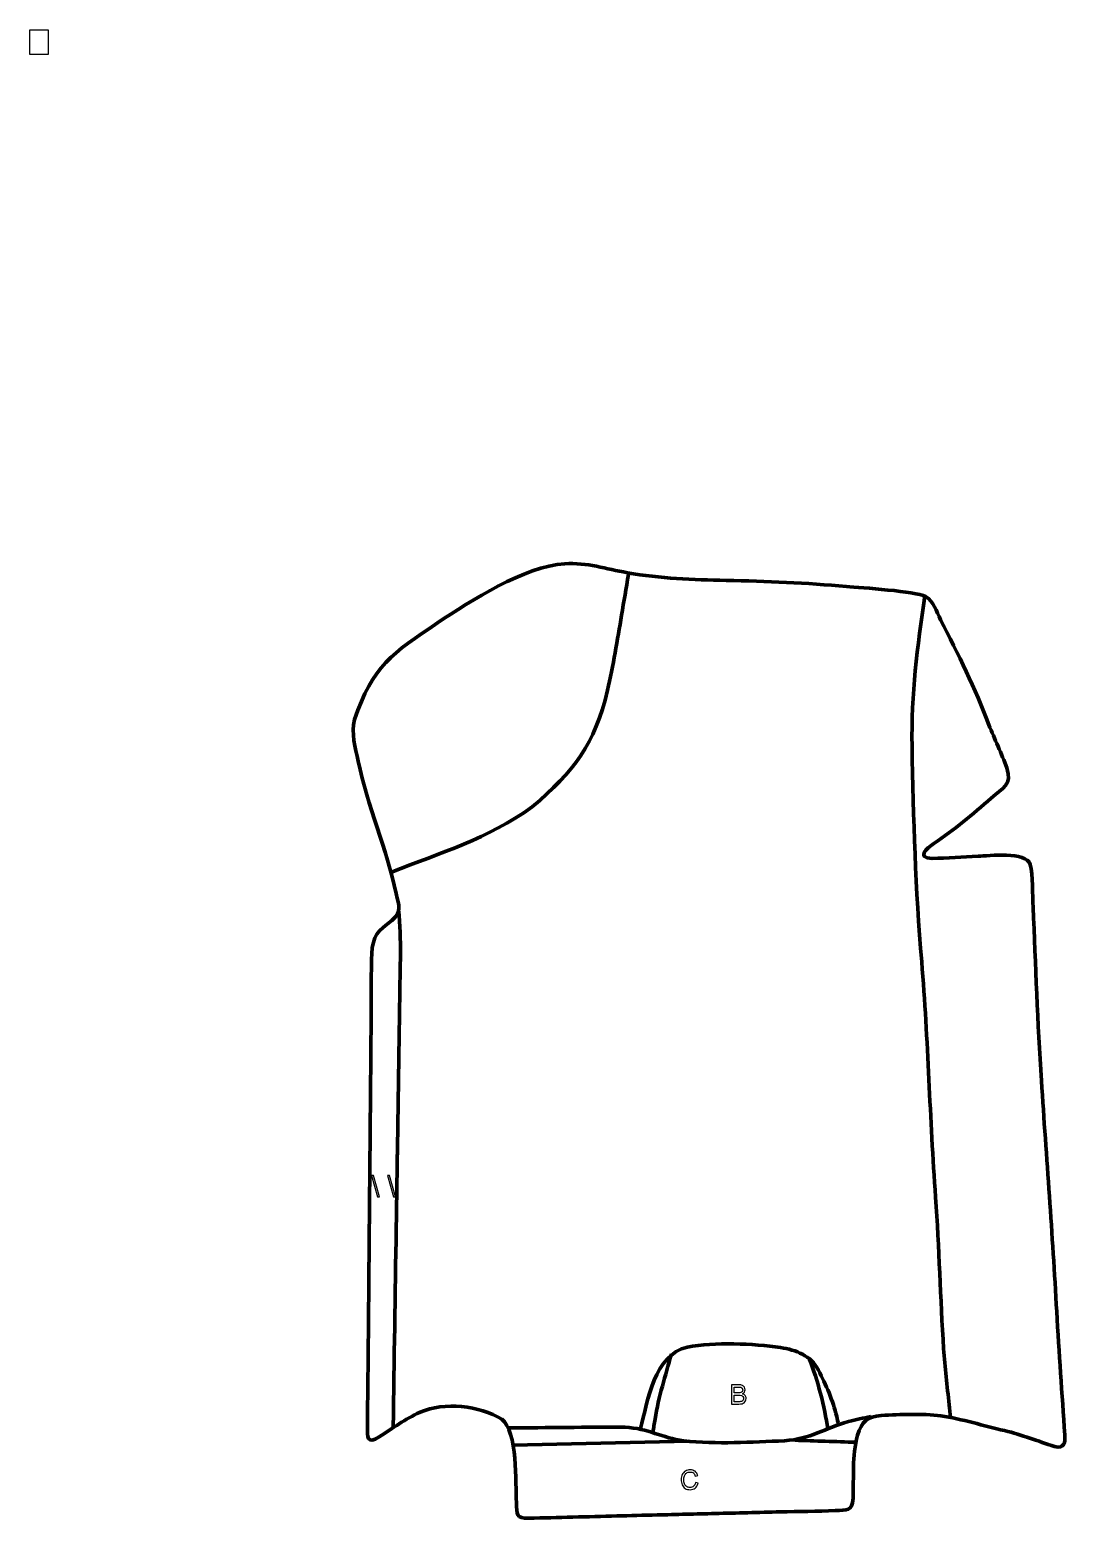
# Model space of a CAD drawing. Header units: millimetres. Extents: x 930 to 1913, y -30 to 1382.
import ezdxf

# ---------------------------------------------------------------- set-up
doc = ezdxf.new("R2010")
doc.units = ezdxf.units.MM
doc.header["$MEASUREMENT"] = 0
doc.header["$XCLIPFRAME"] = 0
for name, color, linetype in [('layer 1', 7, 'Continuous'), ('layer 2', 7, 'Continuous'), ('layer 3', 7, 'Continuous')]:
    doc.layers.add(name, color=color, linetype=linetype)
picture_1 = doc.add_image_def('image1.jpg', size_in_pixel=(76809, 102412))

msp = doc.modelspace()

# ---------------------------------------------------------------- linework, layer by layer
at = {"layer": 'layer 2', "color": 142, "lineweight": 158}
for points, knots in [([(1273.5577, 582.8326), (1321.002, 601.964), (1364.5493, 614.2302), (1406.938, 644.8136), (1406.938, 644.8136), (1446.9365, 678.571), (1466.5568, 704.3723), (1478.5544, 755.6226), (1478.5544, 755.6226), (1483.9529, 778.6831), (1487.93, 803.441), (1491.9138, 826.8637), (1491.9138, 826.8637), (1494.0975, 839.7033), (1496.2413, 852.5499), (1498.4996, 865.3766), (1498.4996, 865.3766), (1498.4996, 865.3766), (1498.6649, 866.3151), (1498.6649, 866.3151)], [0, 0, 0, 0, 0.166666667, 0.166666667, 0.166666667, 0.166666667, 0.333333333, 0.333333333, 0.333333333, 0.333333333, 0.5, 0.5, 0.5, 0.5, 0.666666667, 0.666666667, 0.666666667, 0.666666667, 1, 1, 1, 1]), ([(1779.9689, 845.2566), (1772.7004, 796.2903), (1766.8055, 752.1942), (1767.6899, 702.4001), (1767.6899, 702.4001), (1768.9372, 633.7773), (1770.8345, 566.3301), (1776.8821, 497.9007), (1776.8821, 497.9007), (1783.0005, 423.5701), (1784.4869, 348.903), (1790.0467, 274.4311), (1790.0467, 274.4311), (1793.5194, 226.466), (1794.5188, 178.4408), (1797.6426, 130.5165), (1797.6426, 130.5165), (1798.7826, 113.0269), (1801.1576, 95.0489), (1802.8514, 77.5129), (1802.8514, 77.5129), (1803.2468, 73.4194), (1803.6428, 69.3259), (1804.0382, 65.2324)], [0, 0, 0, 0, 0.142857143, 0.142857143, 0.142857143, 0.142857143, 0.285714286, 0.285714286, 0.285714286, 0.285714286, 0.428571429, 0.428571429, 0.428571429, 0.428571429, 0.571428571, 0.571428571, 0.571428571, 0.571428571, 0.714285714, 0.714285714, 0.714285714, 0.714285714, 1, 1, 1, 1]), ([(1280.2266, 547.2269), (1281.2515, 532.3504), (1282.1689, 519.4128), (1281.9237, 504.4055), (1281.9237, 504.4055), (1281.5488, 481.4554), (1281.2178, 458.5043), (1280.8666, 435.5538), (1280.8666, 435.5538), (1280.2805, 397.3033), (1279.6944, 359.0528), (1279.1082, 320.8023), (1279.1082, 320.8023), (1279.0105, 314.4272), (1278.9128, 308.0521), (1278.8152, 301.677), (1278.8152, 301.677), (1278.527, 282.8705), (1278.2388, 264.064), (1277.9506, 245.2575), (1277.9506, 245.2575), (1276.9883, 182.463), (1276.0261, 119.6684), (1275.0639, 56.8738), (1275.0639, 56.8738), (1275.0639, 56.8738), (1275.0492, 55.9175), (1275.0492, 55.9175)], [0, 0, 0, 0, 0.125, 0.125, 0.125, 0.125, 0.25, 0.25, 0.25, 0.25, 0.375, 0.375, 0.375, 0.375, 0.5, 0.5, 0.5, 0.5, 0.625, 0.625, 0.625, 0.625, 0.75, 0.75, 0.75, 0.75, 1, 1, 1, 1]), ([(1510.0035, 54.8433), (1516.7584, 81.2277), (1522.8494, 124.8049), (1554.414, 132.2254), (1554.414, 132.2254), (1579.9667, 136.8556), (1617.0154, 135.6409), (1642.7764, 131.8083), (1642.7764, 131.8083), (1657.6552, 129.1883), (1671.4719, 124.356), (1678.8849, 110.1568), (1678.8849, 110.1568), (1685.867, 96.783), (1692.7328, 81.0305), (1696.1466, 66.3304), (1696.1466, 66.3304), (1696.7368, 63.7889), (1697.3133, 61.2681), (1697.957, 58.7382)], [0, 0, 0, 0, 0.166666667, 0.166666667, 0.166666667, 0.166666667, 0.333333333, 0.333333333, 0.333333333, 0.333333333, 0.5, 0.5, 0.5, 0.5, 0.666666667, 0.666666667, 0.666666667, 0.666666667, 1, 1, 1, 1]), ([(1539.2259, 125.7597), (1533.5074, 104.5085), (1527.2339, 85.6992), (1523.6437, 63.7336), (1523.6437, 63.7336), (1522.9743, 59.6381), (1522.344, 55.5353), (1521.7001, 51.4356)], [0, 0, 0, 0, 0.333333333, 0.333333333, 0.333333333, 0.333333333, 1, 1, 1, 1]), ([(1384.8094, 55.4755), (1421.5812, 55.6684), (1458.5057, 56.3817), (1495.2594, 56.0547), (1495.2594, 56.0547), (1516.9029, 55.1525), (1530.7469, 45.8637), (1550.8404, 43.1836), (1550.8404, 43.1836), (1582.1597, 39.981), (1615.2541, 41.8847), (1646.7222, 43.3062), (1646.7222, 43.3062), (1670.9057, 44.745), (1685.0665, 55.3957), (1707.4683, 61.4608), (1707.4683, 61.4608), (1714.4385, 63.348), (1721.4143, 64.8424), (1728.5062, 66.1805)], [0, 0, 0, 0, 0.166666667, 0.166666667, 0.166666667, 0.166666667, 0.333333333, 0.333333333, 0.333333333, 0.333333333, 0.5, 0.5, 0.5, 0.5, 0.666666667, 0.666666667, 0.666666667, 0.666666667, 1, 1, 1, 1])]:
    msp.add_open_spline(points, degree=3, knots=knots, dxfattribs=at)
at = {"layer": 'layer 2', "color": 142}
for points, knots in [([(1260.0995, 274.7894), (1260.0995, 274.7894), (1254.4531, 295.0372), (1254.4531, 295.0372), (1254.4531, 295.0372), (1254.4531, 295.0372), (1256.3716, 295.0372), (1256.3716, 295.0372), (1256.3716, 295.0372), (1256.3716, 295.0372), (1262.0179, 274.7894), (1262.0179, 274.7894), (1262.0179, 274.7894), (1262.0179, 274.7894), (1260.0995, 274.7894), (1260.0995, 274.7894)], [0, 0, 0, 0, 0.2, 0.2, 0.2, 0.2, 0.4, 0.4, 0.4, 0.4, 0.6, 0.6, 0.6, 0.6, 1, 1, 1, 1]), ([(1275.256, 274.7894), (1275.256, 274.7894), (1269.6097, 295.0372), (1269.6097, 295.0372), (1269.6097, 295.0372), (1269.6097, 295.0372), (1271.5282, 295.0372), (1271.5282, 295.0372), (1271.5282, 295.0372), (1271.5282, 295.0372), (1277.1744, 274.7894), (1277.1744, 274.7894), (1277.1744, 274.7894), (1277.1744, 274.7894), (1275.256, 274.7894), (1275.256, 274.7894)], [0, 0, 0, 0, 0.2, 0.2, 0.2, 0.2, 0.4, 0.4, 0.4, 0.4, 0.6, 0.6, 0.6, 0.6, 1, 1, 1, 1]), ([(1596.3819, 78.1522), (1596.3819, 78.1522), (1596.3819, 96.3955), (1596.3819, 96.3955), (1596.3819, 96.3955), (1596.3819, 96.3955), (1603.2061, 96.3955), (1603.2061, 96.3955), (1603.2061, 96.3955), (1604.5946, 96.3955), (1605.7079, 96.2129), (1606.5504, 95.8435), (1606.5504, 95.8435), (1607.3886, 95.474), (1608.0447, 94.905), (1608.5189, 94.1363), (1608.5189, 94.1363), (1608.9972, 93.372), (1609.2343, 92.5694), (1609.2343, 91.7285), (1609.2343, 91.7285), (1609.2343, 90.9514), (1609.0227, 90.2167), (1608.6036, 89.5288), (1608.6036, 89.5288), (1608.1845, 88.8409), (1607.5495, 88.2845), (1606.6985, 87.8599), (1606.6985, 87.8599), (1607.7992, 87.5371), (1608.6459, 86.9851), (1609.2343, 86.2037), (1609.2343, 86.2037), (1609.827, 85.4266), (1610.1233, 84.5051), (1610.1233, 83.4434), (1610.1233, 83.4434), (1610.1233, 82.5856), (1609.9413, 81.7915), (1609.5815, 81.0569), (1609.5815, 81.0569), (1609.2216, 80.3222), (1608.7771, 79.7574), (1608.248, 79.3582), (1608.248, 79.3582), (1607.7188, 78.9633), (1607.0541, 78.6618), (1606.2583, 78.458), (1606.2583, 78.458), (1605.4582, 78.2541), (1604.4803, 78.1522), (1603.3204, 78.1522), (1603.3204, 78.1522), (1603.3204, 78.1522), (1596.3819, 78.1522), (1596.3819, 78.1522)], [0, 0, 0, 0, 0.066666667, 0.066666667, 0.066666667, 0.066666667, 0.133333333, 0.133333333, 0.133333333, 0.133333333, 0.2, 0.2, 0.2, 0.2, 0.266666667, 0.266666667, 0.266666667, 0.266666667, 0.333333333, 0.333333333, 0.333333333, 0.333333333, 0.4, 0.4, 0.4, 0.4, 0.466666667, 0.466666667, 0.466666667, 0.466666667, 0.533333333, 0.533333333, 0.533333333, 0.533333333, 0.6, 0.6, 0.6, 0.6, 0.666666667, 0.666666667, 0.666666667, 0.666666667, 0.733333333, 0.733333333, 0.733333333, 0.733333333, 0.8, 0.8, 0.8, 0.8, 0.866666667, 0.866666667, 0.866666667, 0.866666667, 1, 1, 1, 1]), ([(1598.795, 88.7262), (1598.795, 88.7262), (1602.7277, 88.7262), (1602.7277, 88.7262), (1602.7277, 88.7262), (1603.7945, 88.7262), (1604.5607, 88.7984), (1605.0222, 88.9385), (1605.0222, 88.9385), (1605.636, 89.1211), (1606.0974, 89.4269), (1606.4064, 89.8515), (1606.4064, 89.8515), (1606.7155, 90.2762), (1606.8721, 90.807), (1606.8721, 91.4483), (1606.8721, 91.4483), (1606.8721, 92.0555), (1606.7282, 92.5906), (1606.436, 93.0492), (1606.436, 93.0492), (1606.1482, 93.5121), (1605.7333, 93.8306), (1605.1957, 94.0004), (1605.1957, 94.0004), (1604.6581, 94.1703), (1603.7352, 94.2552), (1602.4314, 94.2552), (1602.4314, 94.2552), (1602.4314, 94.2552), (1598.795, 94.2552), (1598.795, 94.2552), (1598.795, 94.2552), (1598.795, 94.2552), (1598.795, 88.7262), (1598.795, 88.7262)], [0, 0, 0, 0, 0.1, 0.1, 0.1, 0.1, 0.2, 0.2, 0.2, 0.2, 0.3, 0.3, 0.3, 0.3, 0.4, 0.4, 0.4, 0.4, 0.5, 0.5, 0.5, 0.5, 0.6, 0.6, 0.6, 0.6, 0.7, 0.7, 0.7, 0.7, 0.8, 0.8, 0.8, 0.8, 1, 1, 1, 1]), ([(1598.795, 80.2925), (1598.795, 80.2925), (1603.3246, 80.2925), (1603.3246, 80.2925), (1603.3246, 80.2925), (1604.1035, 80.2925), (1604.6496, 80.3222), (1604.9671, 80.3817), (1604.9671, 80.3817), (1605.5174, 80.4793), (1605.9832, 80.6449), (1606.3557, 80.8785), (1606.3557, 80.8785), (1606.7282, 81.1121), (1607.033, 81.4518), (1607.2743, 81.8977), (1607.2743, 81.8977), (1607.5156, 82.3436), (1607.6341, 82.8574), (1607.6341, 83.4392), (1607.6341, 83.4392), (1607.6341, 84.1229), (1607.4605, 84.7132), (1607.1091, 85.2185), (1607.1091, 85.2185), (1606.762, 85.7239), (1606.2794, 86.0763), (1605.6614, 86.2802), (1605.6614, 86.2802), (1605.0476, 86.484), (1604.1586, 86.5859), (1603.0029, 86.5859), (1603.0029, 86.5859), (1603.0029, 86.5859), (1598.795, 86.5859), (1598.795, 86.5859), (1598.795, 86.5859), (1598.795, 86.5859), (1598.795, 80.2925), (1598.795, 80.2925)], [0, 0, 0, 0, 0.090909091, 0.090909091, 0.090909091, 0.090909091, 0.181818182, 0.181818182, 0.181818182, 0.181818182, 0.272727273, 0.272727273, 0.272727273, 0.272727273, 0.363636364, 0.363636364, 0.363636364, 0.363636364, 0.454545455, 0.454545455, 0.454545455, 0.454545455, 0.545454545, 0.545454545, 0.545454545, 0.545454545, 0.636363636, 0.636363636, 0.636363636, 0.636363636, 0.727272727, 0.727272727, 0.727272727, 0.727272727, 0.818181818, 0.818181818, 0.818181818, 0.818181818, 1, 1, 1, 1]), ([(1562.1226, 3.5121), (1562.1226, 3.5121), (1564.5356, 2.9006), (1564.5356, 2.9006), (1564.5356, 2.9006), (1564.0318, 0.9174), (1563.1259, -0.5901), (1561.8178, -1.6305), (1561.8178, -1.6305), (1560.5097, -2.6709), (1558.9095, -3.1933), (1557.0172, -3.1933), (1557.0172, -3.1933), (1555.0614, -3.1933), (1553.4697, -2.7941), (1552.2419, -1.9915), (1552.2419, -1.9915), (1551.0143, -1.1931), (1550.083, -0.0338), (1549.4437, 1.4822), (1549.4437, 1.4822), (1548.8045, 3.0025), (1548.4828, 4.629), (1548.4828, 6.3701), (1548.4828, 6.3701), (1548.4828, 8.2683), (1548.8426, 9.9244), (1549.5665, 11.3386), (1549.5665, 11.3386), (1550.2904, 12.7527), (1551.3191, 13.8271), (1552.6526, 14.5617), (1552.6526, 14.5617), (1553.9861, 15.2964), (1555.4551, 15.6616), (1557.0553, 15.6616), (1557.0553, 15.6616), (1558.8756, 15.6616), (1560.4039, 15.1987), (1561.64, 14.2687), (1561.64, 14.2687), (1562.8804, 13.3387), (1563.7439, 12.035), (1564.2308, 10.3533), (1564.2308, 10.3533), (1564.2308, 10.3533), (1561.8686, 9.7928), (1561.8686, 9.7928), (1561.8686, 9.7928), (1561.4495, 11.1177), (1560.8356, 12.086), (1560.0355, 12.689), (1560.0355, 12.689), (1559.2355, 13.2962), (1558.2279, 13.5977), (1557.0129, 13.5977), (1557.0129, 13.5977), (1555.6202, 13.5977), (1554.4518, 13.2623), (1553.5162, 12.5913), (1553.5162, 12.5913), (1552.5807, 11.9203), (1551.9202, 11.0158), (1551.5435, 9.8862), (1551.5435, 9.8862), (1551.1625, 8.7524), (1550.972, 7.5846), (1550.972, 6.3828), (1550.972, 6.3828), (1550.972, 4.8328), (1551.1963, 3.4781), (1551.6451, 2.3231), (1551.6451, 2.3231), (1552.0938, 1.1637), (1552.7923, 0.3017), (1553.7405, -0.2716), (1553.7405, -0.2716), (1554.6889, -0.8449), (1555.7133, -1.1294), (1556.8182, -1.1294), (1556.8182, -1.1294), (1558.1644, -1.1294), (1559.299, -0.7387), (1560.2302, 0.0384), (1560.2302, 0.0384), (1561.1616, 0.8198), (1561.7924, 1.9748), (1562.1226, 3.5121)], [0, 0, 0, 0, 0.043478261, 0.043478261, 0.043478261, 0.043478261, 0.086956522, 0.086956522, 0.086956522, 0.086956522, 0.130434783, 0.130434783, 0.130434783, 0.130434783, 0.173913043, 0.173913043, 0.173913043, 0.173913043, 0.217391304, 0.217391304, 0.217391304, 0.217391304, 0.260869565, 0.260869565, 0.260869565, 0.260869565, 0.304347826, 0.304347826, 0.304347826, 0.304347826, 0.347826087, 0.347826087, 0.347826087, 0.347826087, 0.391304348, 0.391304348, 0.391304348, 0.391304348, 0.434782609, 0.434782609, 0.434782609, 0.434782609, 0.47826087, 0.47826087, 0.47826087, 0.47826087, 0.52173913, 0.52173913, 0.52173913, 0.52173913, 0.565217391, 0.565217391, 0.565217391, 0.565217391, 0.608695652, 0.608695652, 0.608695652, 0.608695652, 0.652173913, 0.652173913, 0.652173913, 0.652173913, 0.695652174, 0.695652174, 0.695652174, 0.695652174, 0.739130435, 0.739130435, 0.739130435, 0.739130435, 0.782608696, 0.782608696, 0.782608696, 0.782608696, 0.826086957, 0.826086957, 0.826086957, 0.826086957, 0.869565217, 0.869565217, 0.869565217, 0.869565217, 0.913043478, 0.913043478, 0.913043478, 0.913043478, 1, 1, 1, 1])]:
    msp.add_open_spline(points, degree=3, knots=knots, dxfattribs=at)
at = {"layer": 'layer 2', "color": 142, "lineweight": 158}
for points in [[(1670.3392, 120.2918), (1678.1077, 101.6628), (1684.6991, 74.8355), (1687.5674, 54.7893)], [(1388.6458, 39.064), (1388.6458, 39.064), (1555.735, 42.7536), (1555.735, 42.7536)], [(1714.3399, 41.8439), (1695.0097, 42.4711), (1675.6795, 43.0978), (1656.3493, 43.7258)]]:
    msp.add_open_spline(points, degree=3, dxfattribs=at)
at = {"layer": 'layer 3', "color": 242, "lineweight": 158}
msp.add_open_spline([(1591.1445, 859.8151), (1629.8007, 859.0145), (1666.9886, 857.4412), (1705.5324, 854.0367), (1705.5324, 854.0367), (1719.5948, 852.8151), (1770.8798, 849.5639), (1780.4424, 844.4909), (1780.4424, 844.4909), (1788.5553, 839.8128), (1790.6524, 830.5797), (1794.7685, 822.5001), (1794.7685, 822.5001), (1811.4973, 789.6624), (1827.6496, 757.4172), (1840.6684, 722.8468), (1840.6684, 722.8468), (1845.9987, 709.0394), (1852.627, 695.5998), (1857.8008, 681.8833), (1857.8008, 681.8833), (1862.8509, 665.6233), (1853.8108, 662.7875), (1842.9153, 653.1867), (1842.9153, 653.1867), (1825.056, 637.4587), (1808.1202, 623.4055), (1788.3239, 610.0976), (1788.3239, 610.0976), (1781.5252, 605.5274), (1771.477, 596.3213), (1786.7528, 596.0304), (1786.7528, 596.0304), (1801.0956, 595.8771), (1815.8403, 597.524), (1830.3068, 597.9799), (1830.3068, 597.9799), (1840.7277, 598.4971), (1875.735, 602.6488), (1879.8902, 590.314), (1879.8902, 590.314), (1882.3728, 580.4277), (1882.0644, 560.7832), (1882.5655, 549.6806), (1882.5655, 549.6806), (1885.0276, 494.6455), (1886.9086, 440.0297), (1890.483, 385.0116), (1890.483, 385.0116), (1895.3014, 311.8914), (1901.015, 239.1014), (1904.9893, 165.8908), (1904.9893, 165.8908), (1907.14, 126.8111), (1910.2042, 87.8073), (1912.6513, 48.751), (1912.6513, 48.751), (1913.1232, 41.2179), (1912.4708, 35.6198), (1903.0559, 37.7625), (1903.0559, 37.7625), (1886.8326, 42.8499), (1872.2742, 49.069), (1855.4987, 52.8728), (1855.4987, 52.8728), (1835.7955, 57.4476), (1814.9468, 63.8844), (1795.1226, 66.9479), (1795.1226, 66.9479), (1777.0008, 69.1826), (1756.7921, 68.1749), (1738.5101, 67.2694), (1738.5101, 67.2694), (1724.9376, 65.9736), (1720.1387, 61.7596), (1715.9986, 48.66), (1715.9986, 48.66), (1710.5536, 27.6691), (1712.4639, 9.7394), (1711.6912, -11.3602), (1711.6912, -11.3602), (1710.7762, -24.1992), (1706.1785, -22.2862), (1694.8287, -22.9621), (1694.8287, -22.9621), (1677.6916, -23.9496), (1659.8985, -23.8042), (1642.6503, -24.2321), (1642.6503, -24.2321), (1622.0238, -24.7439), (1601.3973, -25.2553), (1580.7708, -25.7667), (1580.7708, -25.7667), (1562.3656, -26.2232), (1543.9604, -26.6797), (1525.5552, -27.1362), (1525.5552, -27.1362), (1512.862, -27.451), (1500.1688, -27.7658), (1487.4755, -28.0807), (1487.4755, -28.0807), (1459.5842, -28.7753), (1431.6619, -29.6772), (1403.7716, -30.2003), (1403.7716, -30.2003), (1391.2278, -30.2512), (1392.7932, -26.7219), (1392.0095, -15.3744), (1392.0095, -15.3744), (1391.2868, 2.6174), (1393.2399, 52.6997), (1378.133, 63.6647), (1378.133, 63.6647), (1356.8645, 76.7299), (1323.7392, 80.2758), (1300.6525, 70.383), (1300.6525, 70.383), (1285.5835, 63.4975), (1275.4322, 55.616), (1261.8045, 46.9214), (1261.8045, 46.9214), (1250.0101, 39.7463), (1250.515, 46.4253), (1250.5731, 56.9139), (1250.5731, 56.9139), (1250.6855, 77.2255), (1251.0834, 97.6292), (1251.264, 117.9637), (1251.264, 117.9637), (1251.499, 144.4169), (1251.7336, 170.8702), (1251.9685, 197.3234), (1251.9685, 197.3234), (1252.0251, 203.6977), (1252.0817, 210.072), (1252.1382, 216.4463), (1252.1382, 216.4463), (1252.4183, 247.999), (1252.6984, 279.5517), (1252.9785, 311.1043), (1252.9785, 311.1043), (1253.0917, 323.8528), (1253.2048, 336.6014), (1253.318, 349.35), (1253.318, 349.35), (1253.4878, 368.4728), (1253.6575, 387.5955), (1253.8273, 406.7184), (1253.8273, 406.7184), (1253.8839, 413.0927), (1253.9404, 419.467), (1253.997, 425.8412), (1253.997, 425.8412), (1254.2182, 452.3018), (1254.0005, 478.9062), (1254.6488, 505.3441), (1254.6488, 505.3441), (1255.7692, 522.8149), (1260.514, 527.1481), (1273.912, 537.0634), (1273.912, 537.0634), (1284.0774, 546.4446), (1280.1719, 550.1464), (1277.8995, 562.5369), (1277.8995, 562.5369), (1268.7929, 605.3874), (1250.8276, 645.13), (1241.8006, 688.2779), (1241.8006, 688.2779), (1239.0941, 700.8554), (1235.0302, 714.9612), (1238.4127, 727.6499), (1238.4127, 727.6499), (1255.2724, 778.1773), (1274.4945, 790.9844), (1317.1262, 819.4418), (1317.1262, 819.4418), (1348.9193, 840.6303), (1399.606, 873.2405), (1437.9435, 875.6189), (1437.9435, 875.6189), (1459.1767, 876.9361), (1476.9705, 870.7223), (1497.4843, 867.0975), (1497.4843, 867.0975), (1528.9386, 861.5396), (1559.3286, 860.4786), (1591.1445, 859.8151)], degree=3, knots=[0, 0, 0, 0, 0.020833333, 0.020833333, 0.020833333, 0.020833333, 0.041666667, 0.041666667, 0.041666667, 0.041666667, 0.0625, 0.0625, 0.0625, 0.0625, 0.083333333, 0.083333333, 0.083333333, 0.083333333, 0.104166667, 0.104166667, 0.104166667, 0.104166667, 0.125, 0.125, 0.125, 0.125, 0.145833333, 0.145833333, 0.145833333, 0.145833333, 0.166666667, 0.166666667, 0.166666667, 0.166666667, 0.1875, 0.1875, 0.1875, 0.1875, 0.208333333, 0.208333333, 0.208333333, 0.208333333, 0.229166667, 0.229166667, 0.229166667, 0.229166667, 0.25, 0.25, 0.25, 0.25, 0.270833333, 0.270833333, 0.270833333, 0.270833333, 0.291666667, 0.291666667, 0.291666667, 0.291666667, 0.3125, 0.3125, 0.3125, 0.3125, 0.333333333, 0.333333333, 0.333333333, 0.333333333, 0.354166667, 0.354166667, 0.354166667, 0.354166667, 0.375, 0.375, 0.375, 0.375, 0.395833333, 0.395833333, 0.395833333, 0.395833333, 0.416666667, 0.416666667, 0.416666667, 0.416666667, 0.4375, 0.4375, 0.4375, 0.4375, 0.458333333, 0.458333333, 0.458333333, 0.458333333, 0.479166667, 0.479166667, 0.479166667, 0.479166667, 0.5, 0.5, 0.5, 0.5, 0.520833333, 0.520833333, 0.520833333, 0.520833333, 0.541666667, 0.541666667, 0.541666667, 0.541666667, 0.5625, 0.5625, 0.5625, 0.5625, 0.583333333, 0.583333333, 0.583333333, 0.583333333, 0.604166667, 0.604166667, 0.604166667, 0.604166667, 0.625, 0.625, 0.625, 0.625, 0.645833333, 0.645833333, 0.645833333, 0.645833333, 0.666666667, 0.666666667, 0.666666667, 0.666666667, 0.6875, 0.6875, 0.6875, 0.6875, 0.708333333, 0.708333333, 0.708333333, 0.708333333, 0.729166667, 0.729166667, 0.729166667, 0.729166667, 0.75, 0.75, 0.75, 0.75, 0.770833333, 0.770833333, 0.770833333, 0.770833333, 0.791666667, 0.791666667, 0.791666667, 0.791666667, 0.8125, 0.8125, 0.8125, 0.8125, 0.833333333, 0.833333333, 0.833333333, 0.833333333, 0.854166667, 0.854166667, 0.854166667, 0.854166667, 0.875, 0.875, 0.875, 0.875, 0.895833333, 0.895833333, 0.895833333, 0.895833333, 0.916666667, 0.916666667, 0.916666667, 0.916666667, 0.9375, 0.9375, 0.9375, 0.9375, 0.958333333, 0.958333333, 0.958333333, 0.958333333, 1, 1, 1, 1], dxfattribs=at)

# ---------------------------------------------------------------- pictures from other files: only their frames are drawn
at = {"layer": 'layer 1', "color": 0}
image = msp.add_image(picture_1, insert=(914.8967, -314.8212), size_in_units=(1269.0323, 1692.0429), dxfattribs=at)
image.set_boundary_path([(914.897, -314.821), (1981.697, 1107.579)])
image.dxf.flags = 3

doc.saveas('drawing.dxf')
